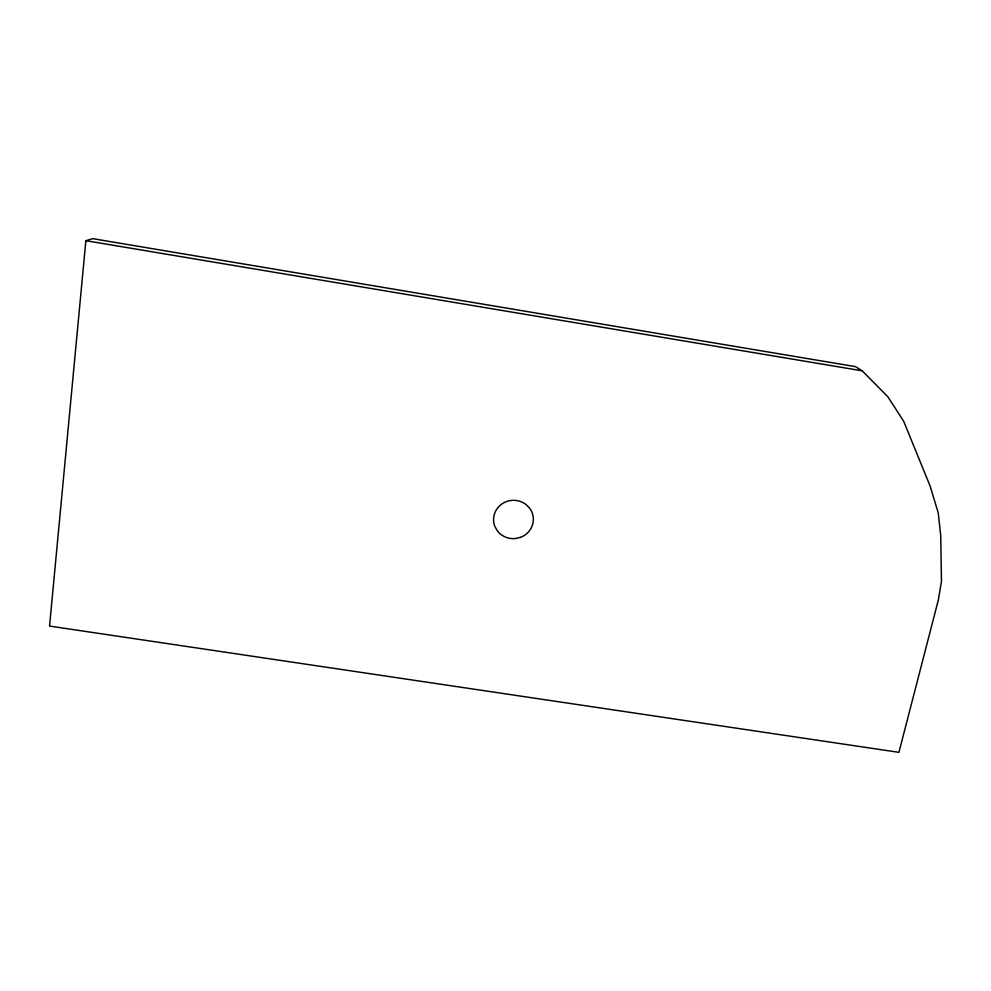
<?xml version="1.0" encoding="UTF-8"?>
<svg xmlns="http://www.w3.org/2000/svg" width="991" height="991" viewBox="0 0 991 991"><rect width="100%" height="100%" fill="white"/><g stroke="black" fill="none" stroke-linecap="round" stroke-linejoin="round"><path stroke-width="1.49" d="M85.87 240.689L49.55 626.077L898.924 752.342L938.403 599.741L941.45 581.407L940.732 535.784L938.266 513.041L930.128 486.098L903.705 421.286L887.713 396.586L862.182 370.82L855.543 366.645L92.733 238.658L85.87 240.689L862.182 370.82M520.337 537.419L515.295 538.559A19.894 19.163 -5.9 0 1 497.259 530.73L494.819 526.332A19.894 19.163 -5.9 0 1 501.954 503.924A19.894 19.163 -5.9 0 1 526.209 504.667L529.727 508.333A19.894 19.163 -5.9 0 1 520.337 537.419"/></g></svg>
